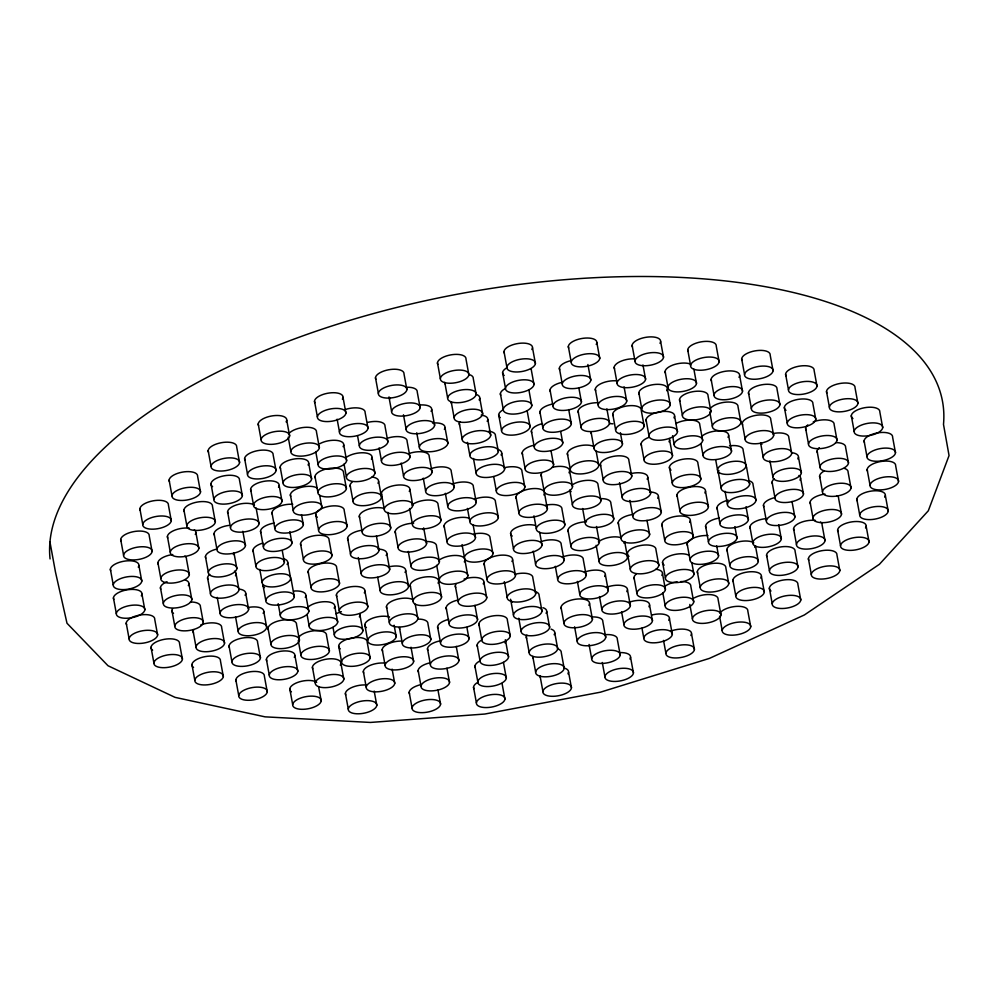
<?xml version="1.0" encoding="UTF-8"?>
<svg xmlns="http://www.w3.org/2000/svg" width="999" height="999" viewBox="0 0 999 999"><rect width="100%" height="100%" fill="white"/><g stroke="black" fill="none" stroke-linecap="round" stroke-linejoin="round"><path stroke-width="1.5" d="M895.491 452.809A14.461 6.156 -10.4 0 0 874.6 450.149A14.461 6.156 -10.4 0 0 873.601 461.101A14.461 6.156 -10.4 0 0 895.491 452.809L892.606 437.137A14.461 6.156 -10.4 0 0 871.727 434.478M898.538 481.456A14.461 6.156 -10.4 0 0 877.659 478.796A14.461 6.156 -10.4 0 0 876.647 489.747A14.461 6.156 -10.4 0 0 898.538 481.456L895.666 465.784A14.461 6.156 -10.4 0 0 880.119 461.625A14.461 6.156 -10.4 0 0 867.482 471.103M882.704 427.609A14.461 6.156 -10.4 0 0 861.812 424.937A14.461 6.156 -10.4 0 0 860.813 435.901A14.461 6.156 -10.4 0 0 882.704 427.609L879.819 411.925A14.461 6.156 -10.4 0 0 862.437 408.179A14.461 6.156 -10.4 0 0 852.934 418.593M885.351 495.467L888.223 511.151A14.461 6.156 -10.4 0 1 866.333 519.443A14.461 6.156 -10.4 0 1 867.344 508.491A14.461 6.156 -10.4 0 1 888.223 511.151M857.904 403.396A14.461 6.156 -10.4 0 0 837.025 400.736A14.461 6.156 -10.4 0 0 836.013 411.688A14.461 6.156 -10.4 0 0 857.904 403.396L855.032 387.724A14.461 6.156 -10.4 0 0 839.485 383.566A14.461 6.156 -10.4 0 0 826.847 393.044M864.085 440.884L866.97 456.568M867.144 469.53L870.029 485.214M851.31 415.684L854.182 431.356M866.158 526.236L869.043 541.908A14.461 6.156 -10.4 0 1 847.152 550.199A14.461 6.156 -10.4 0 1 848.151 539.248A14.461 6.156 -10.4 0 1 869.043 541.908M856.83 499.225L859.702 514.897M848.476 463.024A14.461 6.156 -10.4 0 0 827.597 460.364A14.461 6.156 -10.4 0 0 826.585 471.316A14.461 6.156 -10.4 0 0 848.476 463.024L845.604 447.34A14.461 6.156 -10.4 0 0 835.589 442.619M850.998 487.949A14.461 6.156 -10.4 0 0 830.107 485.289A14.461 6.156 -10.4 0 0 829.108 496.241A14.461 6.156 -10.4 0 0 850.998 487.949L848.114 472.265A14.461 6.156 -10.4 0 0 844.355 468.344M837.012 440.222A14.461 6.156 -10.4 0 0 816.133 437.562A14.461 6.156 -10.4 0 0 815.122 448.514A14.461 6.156 -10.4 0 0 837.012 440.222L834.14 424.538A14.461 6.156 -10.4 0 0 813.248 421.878M826.51 391.471L829.395 407.155M841.508 514.21A14.461 6.156 -10.4 0 0 820.629 511.538A14.461 6.156 -10.4 0 0 819.617 522.489A14.461 6.156 -10.4 0 0 841.508 514.21L838.636 498.526A14.461 6.156 -10.4 0 0 837.012 495.616M816.995 386.113A14.461 6.156 -10.4 0 0 796.116 383.454A14.461 6.156 -10.4 0 0 795.104 394.405A14.461 6.156 -10.4 0 0 816.995 386.113L814.123 370.442A14.461 6.156 -10.4 0 0 798.576 366.283A14.461 6.156 -10.4 0 0 785.938 375.761M837.649 529.982L840.521 545.666M815.783 419.355A14.461 6.156 -10.4 0 0 794.892 416.695A14.461 6.156 -10.4 0 0 793.88 427.647A14.461 6.156 -10.4 0 0 815.783 419.355L812.899 403.671A14.461 6.156 -10.4 0 0 795.516 399.925A14.461 6.156 -10.4 0 0 786.001 410.339M839.809 570.604A14.461 6.156 -10.4 0 0 818.93 567.944A14.461 6.156 -10.4 0 0 817.919 578.896A14.461 6.156 -10.4 0 0 839.809 570.604L836.937 554.92A14.461 6.156 -10.4 0 0 821.39 550.774A14.461 6.156 -10.4 0 0 808.753 560.252M817.082 451.098L819.967 466.77M819.592 476.024L822.477 491.695M805.619 428.296L808.491 443.968M824.987 540.646A14.461 6.156 -10.4 0 0 804.095 537.986A14.461 6.156 -10.4 0 0 803.096 548.938A14.461 6.156 -10.4 0 0 824.987 540.646L822.102 524.962A14.461 6.156 -10.4 0 0 820.479 522.052M810.114 502.272L812.986 517.957M785.601 374.188L788.486 389.872M798.476 457.217L801.36 472.902A14.461 6.156 -10.4 0 1 779.47 481.193A14.461 6.156 -10.4 0 1 780.469 470.229A14.461 6.156 -10.4 0 1 801.36 472.902M800.599 478.396L803.471 494.08A14.461 6.156 -10.4 0 1 781.58 502.36A14.461 6.156 -10.4 0 1 782.592 491.408A14.461 6.156 -10.4 0 1 803.471 494.08M784.377 407.43L787.262 423.101M791.707 453.321A14.461 6.156 -10.4 0 0 770.816 450.661A14.461 6.156 -10.4 0 0 769.817 461.613A14.461 6.156 -10.4 0 0 791.707 453.321L788.823 437.649A14.461 6.156 -10.4 0 0 772.664 433.616M808.416 558.678L811.288 574.35M779.882 404.67A14.461 6.156 -10.4 0 0 758.99 402.01A14.461 6.156 -10.4 0 0 757.991 412.962A14.461 6.156 -10.4 0 0 779.882 404.67L776.997 388.998A14.461 6.156 -10.4 0 0 761.463 384.84A14.461 6.156 -10.4 0 0 748.825 394.318M773.064 370.779A14.461 6.156 -10.4 0 0 752.185 368.119A14.461 6.156 -10.4 0 0 751.173 379.071A14.461 6.156 -10.4 0 0 773.064 370.779L770.192 355.107A14.461 6.156 -10.4 0 0 754.645 350.949A14.461 6.156 -10.4 0 0 742.007 360.427M791.995 501.411L794.867 517.082A14.461 6.156 -10.4 0 1 772.976 525.374A14.461 6.156 -10.4 0 1 773.988 514.423A14.461 6.156 -10.4 0 1 794.867 517.082M793.581 528.721L796.465 544.393M797.964 566.957A14.461 6.156 -10.4 0 0 777.085 564.285A14.461 6.156 -10.4 0 0 776.073 575.249A14.461 6.156 -10.4 0 0 797.964 566.957L795.092 551.273A14.461 6.156 -10.4 0 0 779.545 547.127A14.461 6.156 -10.4 0 0 766.907 556.593M773.651 435.302A14.461 6.156 -10.4 0 0 752.759 432.642A14.461 6.156 -10.4 0 0 751.76 443.593A14.461 6.156 -10.4 0 0 773.651 435.302L770.766 419.63A14.461 6.156 -10.4 0 0 755.232 415.472A14.461 6.156 -10.4 0 0 742.594 424.95M800.761 600.037A14.461 6.156 -10.4 0 0 779.882 597.365A14.461 6.156 -10.4 0 0 778.87 608.329A14.461 6.156 -10.4 0 0 800.761 600.037L797.889 584.353A14.461 6.156 -10.4 0 0 780.494 580.606A14.461 6.156 -10.4 0 0 770.991 591.008M772.839 476.648L769.954 460.964A14.461 6.156 -10.4 0 0 770.291 462.537M772.077 482.142L774.962 497.827M778.708 524.65L781.318 538.911A14.461 6.156 -10.4 0 1 759.427 547.202A14.461 6.156 -10.4 0 1 760.439 536.238A14.461 6.156 -10.4 0 1 781.318 538.911M760.576 442.819L763.186 457.08M748.488 392.744L751.36 408.429M741.67 358.853L744.555 374.538M739.647 375.612L742.519 391.296A14.461 6.156 -10.4 0 1 720.629 399.588A14.461 6.156 -10.4 0 1 721.64 388.636A14.461 6.156 -10.4 0 1 742.519 391.296M763.473 505.157L766.345 520.841M766.57 555.019L769.455 570.704M742.257 423.376L745.129 439.061M755.943 500.424A14.461 6.156 -10.4 0 0 735.052 497.764A14.461 6.156 -10.4 0 0 734.053 508.716A14.461 6.156 -10.4 0 0 755.943 500.424L753.059 484.74A14.461 6.156 -10.4 0 0 749.3 480.819M740.896 422.427A14.461 6.156 -10.4 0 0 720.017 419.755A14.461 6.156 -10.4 0 0 719.005 430.719A14.461 6.156 -10.4 0 0 740.896 422.427L738.024 406.743A14.461 6.156 -10.4 0 0 726.198 402.11A14.461 6.156 -10.4 0 0 710.139 408.791M769.367 588.099L772.239 603.783M749.65 484.14A14.461 6.156 -10.4 0 0 728.771 481.481A14.461 6.156 -10.4 0 0 727.759 492.432A14.461 6.156 -10.4 0 0 749.65 484.14L746.777 468.469A14.461 6.156 -10.4 0 0 746.44 466.895M746.028 465.959A14.461 6.156 -10.4 0 0 725.137 463.286A14.461 6.156 -10.4 0 0 724.138 474.238A14.461 6.156 -10.4 0 0 746.028 465.959L743.144 450.274A14.461 6.156 -10.4 0 0 729.47 445.829M761.425 576.435L764.297 592.12A14.461 6.156 -10.4 0 1 742.407 600.399A14.461 6.156 -10.4 0 1 743.418 589.447A14.461 6.156 -10.4 0 1 764.297 592.12M758.303 561.388A14.461 6.156 -10.4 0 0 737.412 558.728A14.461 6.156 -10.4 0 0 736.413 569.68A14.461 6.156 -10.4 0 0 758.303 561.388L755.419 545.716A14.461 6.156 -10.4 0 1 754.782 547.415M749.924 526.972L752.809 542.657M746.028 506.768L748.388 519.605A14.461 6.156 -10.4 0 1 726.498 527.897A14.461 6.156 -10.4 0 1 727.497 516.933A14.461 6.156 -10.4 0 1 748.388 519.605M719.118 361.763A14.461 6.156 -10.4 0 0 698.239 359.091A14.461 6.156 -10.4 0 0 697.227 370.055A14.461 6.156 -10.4 0 0 719.118 361.763L716.246 346.079A14.461 6.156 -10.4 0 0 700.699 341.933A14.461 6.156 -10.4 0 0 688.061 351.398M728.646 435.576L731.518 451.261A14.461 6.156 -10.4 0 1 709.627 459.552A14.461 6.156 -10.4 0 1 710.639 448.601A14.461 6.156 -10.4 0 1 731.518 451.261M711.126 379.37L713.998 395.042M734.877 526.598L736.975 537.999A14.461 6.156 -10.4 0 1 715.084 546.291A14.461 6.156 -10.4 0 1 716.083 535.339A14.461 6.156 -10.4 0 1 736.975 537.999M750.711 626.723A14.461 6.156 -10.4 0 0 729.819 624.063A14.461 6.156 -10.4 0 0 728.82 635.014A14.461 6.156 -10.4 0 0 750.711 626.723L747.826 611.051A14.461 6.156 -10.4 0 0 736.013 606.405A14.461 6.156 -10.4 0 0 719.954 613.099M710.926 411.576A14.461 6.156 -10.4 0 0 690.034 408.903A14.461 6.156 -10.4 0 0 689.035 419.867A14.461 6.156 -10.4 0 0 710.926 411.576L708.041 395.891A14.461 6.156 -10.4 0 0 692.507 391.745A14.461 6.156 -10.4 0 0 679.869 401.211M725.062 491.346L727.422 504.183M709.765 411.925L712.374 426.173M718.256 472.215L721.141 487.899M715.671 459.727L717.507 469.705M732.904 580.182L735.776 595.866M693.88 369.193L696.49 383.441A14.461 6.156 -10.4 0 1 674.6 391.733A14.461 6.156 -10.4 0 1 675.611 380.781A14.461 6.156 -10.4 0 1 696.49 383.441M726.897 549.462L729.782 565.147M716.995 507.667L719.867 523.351M687.724 349.825L690.609 365.509M702.659 440.509A14.461 6.156 -10.4 0 0 681.768 437.849A14.461 6.156 -10.4 0 0 680.769 448.801A14.461 6.156 -10.4 0 0 702.659 440.509L699.775 424.825A14.461 6.156 -10.4 0 0 691.52 420.142A14.461 6.156 -10.4 0 0 675.848 423.564M728.746 583.603A14.461 6.156 -10.4 0 0 707.854 580.943A14.461 6.156 -10.4 0 0 706.842 591.895A14.461 6.156 -10.4 0 0 728.746 583.603L725.861 567.919A14.461 6.156 -10.4 0 0 710.314 563.773A14.461 6.156 -10.4 0 0 697.677 573.251M700.911 443.606L702.996 455.007M716.708 545.929L718.543 555.906A14.461 6.156 -10.4 0 1 696.653 564.198A14.461 6.156 -10.4 0 1 697.652 553.246A14.461 6.156 -10.4 0 1 718.543 555.906M705.506 491.258L708.391 506.943A14.461 6.156 -10.4 0 1 686.5 515.234A14.461 6.156 -10.4 0 1 687.499 504.283A14.461 6.156 -10.4 0 1 708.391 506.943M700.811 479.17A14.461 6.156 -10.4 0 0 679.919 476.498A14.461 6.156 -10.4 0 0 678.92 487.45A14.461 6.156 -10.4 0 0 700.811 479.17L697.926 463.486A14.461 6.156 -10.4 0 0 680.544 459.74A14.461 6.156 -10.4 0 0 671.028 470.142M705.581 526.073L708.453 541.758M720.966 614.934A14.461 6.156 -10.4 0 0 700.074 612.262A14.461 6.156 -10.4 0 0 699.075 623.226A14.461 6.156 -10.4 0 0 720.966 614.934L718.081 599.25A14.461 6.156 -10.4 0 0 709.814 594.567A14.461 6.156 -10.4 0 0 694.155 597.976M719.58 616.221L722.19 630.481M679.532 399.637L682.404 415.322M674.587 416.121L677.459 431.793A14.461 6.156 -10.4 0 1 655.569 440.084A14.461 6.156 -10.4 0 1 656.58 429.133A14.461 6.156 -10.4 0 1 677.459 431.793M660.639 341.596L663.511 357.28A14.461 6.156 -10.4 0 1 641.62 365.572A14.461 6.156 -10.4 0 1 642.632 354.62A14.461 6.156 -10.4 0 1 663.511 357.28M665.097 371.516L667.981 387.2M667.369 389.036L670.242 404.72A14.461 6.156 -10.4 0 1 648.351 413.012A14.461 6.156 -10.4 0 1 649.362 402.048A14.461 6.156 -10.4 0 1 670.242 404.72M690.346 520.691L693.231 536.363A14.461 6.156 -10.4 0 1 671.34 544.655A14.461 6.156 -10.4 0 1 672.339 533.703A14.461 6.156 -10.4 0 1 693.231 536.363M672.577 435.714L674.138 444.268M697.339 571.678L700.224 587.35M669.63 440.097L672.514 455.769A14.461 6.156 -10.4 0 1 650.624 464.06A14.461 6.156 -10.4 0 1 651.623 453.109A14.461 6.156 -10.4 0 1 672.514 455.769M691.832 562.762L693.93 574.163A14.461 6.156 -10.4 0 1 672.04 582.454A14.461 6.156 -10.4 0 1 673.039 571.503A14.461 6.156 -10.4 0 1 693.93 574.163M687.15 543.98L690.022 559.652M676.997 495.017L679.869 510.701M669.405 467.232L672.29 482.917M693.706 601.947A14.461 6.156 -10.4 0 0 672.814 599.288A14.461 6.156 -10.4 0 0 671.815 610.239A14.461 6.156 -10.4 0 0 693.706 601.947L690.821 586.263A14.461 6.156 -10.4 0 0 680.819 581.555M689.822 604.432L692.444 618.681M642.969 364.972L645.579 379.233A14.461 6.156 -10.4 0 1 623.688 387.525A14.461 6.156 -10.4 0 1 624.7 376.561A14.461 6.156 -10.4 0 1 645.579 379.233M691.533 633.816L694.405 649.5A14.461 6.156 -10.4 0 1 672.514 657.792A14.461 6.156 -10.4 0 1 673.526 646.84A14.461 6.156 -10.4 0 1 694.405 649.5M646.066 419.867L648.95 435.552M632.117 345.354L635.002 361.026M658.428 496.653L661.313 512.337A14.461 6.156 -10.4 0 1 639.422 520.629A14.461 6.156 -10.4 0 1 640.421 509.677A14.461 6.156 -10.4 0 1 661.313 512.337M638.848 392.782L641.72 408.466M644.13 426.011A14.461 6.156 -10.4 0 0 623.239 423.351A14.461 6.156 -10.4 0 0 622.24 434.303A14.461 6.156 -10.4 0 0 644.13 426.011L641.246 410.327A14.461 6.156 -10.4 0 0 625.699 406.181A14.461 6.156 -10.4 0 0 613.061 415.659M661.825 524.438L664.71 540.122M647.752 477.485L650.636 493.156A14.461 6.156 -10.4 0 1 628.746 501.448A14.461 6.156 -10.4 0 1 629.745 490.497A14.461 6.156 -10.4 0 1 650.636 493.156M641.121 443.843L643.993 459.528M662.537 562.237L665.409 577.922M662.524 573.763L665.409 589.447A14.461 6.156 -10.4 0 1 643.518 597.739A14.461 6.156 -10.4 0 1 644.517 586.788A14.461 6.156 -10.4 0 1 665.409 589.447M669.442 618.693L672.315 634.365A14.461 6.156 -10.4 0 1 650.424 642.657A14.461 6.156 -10.4 0 1 651.435 631.705A14.461 6.156 -10.4 0 1 672.315 634.365M658.816 565.372A14.461 6.156 -10.4 0 0 637.936 562.712A14.461 6.156 -10.4 0 0 636.925 573.663A14.461 6.156 -10.4 0 0 658.816 565.372L655.943 549.687A14.461 6.156 -10.4 0 0 642.257 545.242A14.461 6.156 -10.4 0 0 627.422 553.446L630.294 569.118M662.824 592.869L665.184 605.706M624.075 386.888L626.698 401.148A14.461 6.156 -10.4 0 1 604.807 409.44A14.461 6.156 -10.4 0 1 605.806 398.489A14.461 6.156 -10.4 0 1 626.698 401.148M647.002 520.317L649.612 534.577A14.461 6.156 -10.4 0 1 627.722 542.857A14.461 6.156 -10.4 0 1 628.733 531.905A14.461 6.156 -10.4 0 1 649.612 534.577M614.185 367.295L617.057 382.979M663.536 640.421L665.896 653.246M631.755 476.211A14.461 6.156 -10.4 0 0 610.864 473.551A14.461 6.156 -10.4 0 0 609.865 484.503A14.461 6.156 -10.4 0 0 631.755 476.211L628.87 460.539A14.461 6.156 -10.4 0 0 613.336 456.381A14.461 6.156 -10.4 0 0 600.699 465.859M620.367 432.667L622.464 444.068A14.461 6.156 -10.4 0 1 600.574 452.36A14.461 6.156 -10.4 0 1 601.573 441.408A14.461 6.156 -10.4 0 1 622.464 444.068M649.562 605.069L652.447 620.754A14.461 6.156 -10.4 0 1 630.544 629.045A14.461 6.156 -10.4 0 1 631.555 618.081A14.461 6.156 -10.4 0 1 652.447 620.754M629.907 500.412L632.792 516.083M612.737 414.086L615.609 429.757M596.865 342.732L599.75 358.404A14.461 6.156 -10.4 0 1 577.859 366.695A14.461 6.156 -10.4 0 1 578.858 355.744A14.461 6.156 -10.4 0 1 599.75 358.404M606.88 408.866L609.49 423.114A14.461 6.156 -10.4 0 1 587.599 431.406A14.461 6.156 -10.4 0 1 588.611 420.454A14.461 6.156 -10.4 0 1 609.49 423.114M619.505 482.654L622.115 496.915M634.015 577.522L636.887 593.194M641.97 628.146L643.806 638.124M627.547 557.255A14.461 6.156 -10.4 0 0 606.655 554.582A14.461 6.156 -10.4 0 0 605.656 565.546A14.461 6.156 -10.4 0 0 627.547 557.255L624.662 541.57A14.461 6.156 -10.4 0 1 624.025 543.269M595.304 389.223L598.176 404.895M618.219 522.639L621.091 538.324M587.899 364.51L590.784 380.182A14.461 6.156 -10.4 0 1 568.893 388.474A14.461 6.156 -10.4 0 1 569.892 377.522A14.461 6.156 -10.4 0 1 590.784 380.182M627.472 589.934L630.357 605.619A14.461 6.156 -10.4 0 1 608.466 613.91A14.461 6.156 -10.4 0 1 609.465 602.959A14.461 6.156 -10.4 0 1 630.357 605.619M613.748 519.018A14.461 6.156 -10.4 0 0 592.869 516.358A14.461 6.156 -10.4 0 0 591.858 527.31A14.461 6.156 -10.4 0 0 613.748 519.018L610.876 503.334A14.461 6.156 -10.4 0 0 600.861 498.613M600.362 464.285L603.234 479.97M596.153 451.236L598.763 465.484A14.461 6.156 -10.4 0 1 576.873 473.776A14.461 6.156 -10.4 0 1 577.884 462.824A14.461 6.156 -10.4 0 1 598.763 465.484M593.943 447.827L591.071 432.142A14.461 6.156 -10.4 0 0 591.408 433.716M630.556 657.305L633.441 672.976A14.461 6.156 -10.4 0 1 611.55 681.268A14.461 6.156 -10.4 0 1 612.549 670.317A14.461 6.156 -10.4 0 1 633.441 672.976M621.565 611.675L623.925 624.5M600.923 500.724A14.461 6.156 -10.4 0 0 580.032 498.051A14.461 6.156 -10.4 0 0 579.033 509.015A14.461 6.156 -10.4 0 0 600.923 500.724L598.039 485.039A14.461 6.156 -10.4 0 0 588.036 480.319A14.461 6.156 -10.4 0 0 571.728 485.377M578.821 387.724L581.443 401.985A14.461 6.156 -10.4 0 1 559.552 410.277A14.461 6.156 -10.4 0 1 560.551 399.325A14.461 6.156 -10.4 0 1 581.443 401.985M568.344 346.478L571.228 362.162M578.096 411.188L580.981 426.873M596.49 526.485L599.375 542.17A14.461 6.156 -10.4 0 1 577.484 550.461A14.461 6.156 -10.4 0 1 578.483 539.51A14.461 6.156 -10.4 0 1 599.375 542.17M605.382 574.812L608.266 590.484A14.461 6.156 -10.4 0 1 586.376 598.776A14.461 6.156 -10.4 0 1 587.375 587.824A14.461 6.156 -10.4 0 1 608.266 590.484M620.204 654.969A14.461 6.156 -10.4 0 0 599.313 652.31A14.461 6.156 -10.4 0 0 598.314 663.261A14.461 6.156 -10.4 0 0 620.204 654.969L617.32 639.298A14.461 6.156 -10.4 0 0 604.882 634.702M596.153 545.317L599.025 561.001M568.706 409.578L571.328 423.826A14.461 6.156 -10.4 0 1 549.438 432.117A14.461 6.156 -10.4 0 1 550.437 421.166A14.461 6.156 -10.4 0 1 571.328 423.826M559.378 368.256L562.262 383.941M599.475 596.54L601.835 609.365M582.617 508.516L585.227 522.764M605.719 637.312A14.461 6.156 -10.4 0 0 584.827 634.652A14.461 6.156 -10.4 0 0 583.828 645.604A14.461 6.156 -10.4 0 0 605.719 637.312L602.834 621.64A14.461 6.156 -10.4 0 0 592.832 616.92M567.37 453.558L570.254 469.243M569.63 471.078L572.514 486.763A14.461 6.156 -10.4 0 1 550.624 495.054A14.461 6.156 -10.4 0 1 551.623 484.09A14.461 6.156 -10.4 0 1 572.514 486.763M560.689 431.593L562.774 442.994A14.461 6.156 -10.4 0 1 540.884 451.286A14.461 6.156 -10.4 0 1 541.895 440.334A14.461 6.156 -10.4 0 1 562.774 442.994M586.176 575.362A14.461 6.156 -10.4 0 0 565.284 572.702A14.461 6.156 -10.4 0 0 564.285 583.653A14.461 6.156 -10.4 0 0 586.176 575.362L583.304 559.677A14.461 6.156 -10.4 0 0 562.412 557.017M602.297 662.474L604.919 676.735M569.792 490.222L572.402 504.47M589.56 603.633L592.444 619.318A14.461 6.156 -10.4 0 1 570.554 627.609A14.461 6.156 -10.4 0 1 571.553 616.658A14.461 6.156 -10.4 0 1 592.444 619.318M550.049 390.06L552.922 405.731M567.981 530.244L570.854 545.916M577.397 581.406L579.745 594.243M589.06 644.467L591.683 658.728M532.517 347.827L535.402 363.511A14.461 6.156 -10.4 0 1 513.511 371.803A14.461 6.156 -10.4 0 1 514.51 360.839A14.461 6.156 -10.4 0 1 535.402 363.511M564.847 524.887A14.461 6.156 -10.4 0 0 543.956 522.227A14.461 6.156 -10.4 0 0 542.957 533.179A14.461 6.156 -10.4 0 0 564.847 524.887L561.962 509.203A14.461 6.156 -10.4 0 0 545.804 505.182M550.973 450.537L553.596 464.785A14.461 6.156 -10.4 0 1 531.705 473.076A14.461 6.156 -10.4 0 1 532.704 462.125A14.461 6.156 -10.4 0 1 553.596 464.785M539.922 411.9L542.807 427.572M531.118 368.831L533.99 384.515A14.461 6.156 -10.4 0 1 512.1 392.807A14.461 6.156 -10.4 0 1 513.111 381.855A14.461 6.156 -10.4 0 1 533.99 384.515M564.085 560.227A14.461 6.156 -10.4 0 0 543.206 557.567A14.461 6.156 -10.4 0 0 542.195 568.518A14.461 6.156 -10.4 0 0 564.085 560.227L561.213 544.555A14.461 6.156 -10.4 0 0 541.446 541.483M574.587 626.81L577.197 641.071M528.896 389.947L531.78 405.631A14.461 6.156 -10.4 0 1 509.89 413.923A14.461 6.156 -10.4 0 1 510.889 402.972A14.461 6.156 -10.4 0 1 531.78 405.631M541.121 474.825L543.993 490.509M544.517 493.244L547.39 508.928A14.461 6.156 -10.4 0 1 525.499 517.22A14.461 6.156 -10.4 0 1 526.51 506.256A14.461 6.156 -10.4 0 1 547.39 508.928M531.381 431.068L534.253 446.753M527.185 411.001L530.069 426.685A14.461 6.156 -10.4 0 1 508.179 434.977A14.461 6.156 -10.4 0 1 509.178 424.026A14.461 6.156 -10.4 0 1 530.069 426.685M555.307 566.283L557.654 579.108M561.051 607.392L563.923 623.064M568.568 672.152L571.453 687.836A14.461 6.156 -10.4 0 1 549.55 696.128A14.461 6.156 -10.4 0 1 550.561 685.164A14.461 6.156 -10.4 0 1 571.453 687.836M539.647 532.267L541.995 545.104A14.461 6.156 -10.4 0 1 520.104 553.384A14.461 6.156 -10.4 0 1 521.116 542.432A14.461 6.156 -10.4 0 1 541.995 545.104M564.16 668.356A14.461 6.156 -10.4 0 0 543.281 665.696A14.461 6.156 -10.4 0 0 542.27 676.648A14.461 6.156 -10.4 0 0 564.16 668.356L561.288 652.672A14.461 6.156 -10.4 0 0 557.517 648.751M504.008 351.573L506.88 367.257M533.966 515.809L536.326 528.633M522.202 452.859L525.074 468.543M554.795 633.029L557.679 648.713A14.461 6.156 -10.4 0 1 535.789 657.005A14.461 6.156 -10.4 0 1 536.788 646.053A14.461 6.156 -10.4 0 1 557.679 648.713M524.837 487.1A14.461 6.156 -10.4 0 0 503.958 484.44A14.461 6.156 -10.4 0 0 502.947 495.392A14.461 6.156 -10.4 0 0 524.837 487.1L521.965 471.428A14.461 6.156 -10.4 0 0 504.57 467.682M546.74 611.613L549.625 627.297A14.461 6.156 -10.4 0 1 527.734 635.589A14.461 6.156 -10.4 0 1 528.733 624.637A14.461 6.156 -10.4 0 1 549.625 627.297M502.597 372.59L505.482 388.261M533.216 551.148L535.564 563.985M541.982 611.176A14.461 6.156 -10.4 0 0 521.103 608.516A14.461 6.156 -10.4 0 0 520.092 619.467A14.461 6.156 -10.4 0 0 541.982 611.176L539.11 595.504A14.461 6.156 -10.4 0 0 535.339 591.583M500.387 393.706L503.259 409.39M535.726 593.593A14.461 6.156 -10.4 0 0 514.835 590.921A14.461 6.156 -10.4 0 0 513.836 601.885A14.461 6.156 -10.4 0 0 535.726 593.593L532.842 577.909A14.461 6.156 -10.4 0 0 515.459 574.163M515.996 496.99L518.881 512.674M498.676 414.76L501.548 430.432M501.723 453.346L504.595 469.018A14.461 6.156 -10.4 0 1 482.704 477.31A14.461 6.156 -10.4 0 1 483.703 466.358A14.461 6.156 -10.4 0 1 504.595 469.018M542.932 691.583L540.047 675.898A14.461 6.156 -10.4 0 0 540.384 677.472M498.326 451.436A14.461 6.156 -10.4 0 0 477.447 448.763A14.461 6.156 -10.4 0 0 476.436 459.715A14.461 6.156 -10.4 0 0 498.326 451.436L495.454 435.751A14.461 6.156 -10.4 0 0 488.823 431.206M510.601 533.166L513.486 548.851M535.639 672.115L532.767 656.43A14.461 6.156 -10.4 0 0 533.104 658.004M487.824 419.63L490.696 435.314A14.461 6.156 -10.4 0 1 468.806 443.606A14.461 6.156 -10.4 0 1 469.817 432.654A14.461 6.156 -10.4 0 1 490.696 435.314M512.599 559.827L515.484 575.511A14.461 6.156 -10.4 0 1 493.593 583.803A14.461 6.156 -10.4 0 1 494.592 572.839A14.461 6.156 -10.4 0 1 515.484 575.511M526.286 636.788L529.158 652.459M479.77 398.214L482.642 413.898A14.461 6.156 -10.4 0 1 460.751 422.19A14.461 6.156 -10.4 0 1 461.763 411.238A14.461 6.156 -10.4 0 1 482.642 413.898M493.706 476.598L496.328 490.859M518.743 618.219L521.103 631.043M476.161 394.255A14.461 6.156 -10.4 0 0 455.269 391.596A14.461 6.156 -10.4 0 0 454.27 402.547A14.461 6.156 -10.4 0 0 476.161 394.255L473.276 378.571A14.461 6.156 -10.4 0 0 469.518 374.65M498.326 517.507A14.461 6.156 -10.4 0 0 477.435 514.847A14.461 6.156 -10.4 0 0 476.436 525.799A14.461 6.156 -10.4 0 0 498.326 517.507L495.442 501.835A14.461 6.156 -10.4 0 0 474.562 499.175M510.589 599.25L513.474 614.934M468.868 374.775A14.461 6.156 -10.4 0 0 447.989 372.115A14.461 6.156 -10.4 0 0 446.978 383.067A14.461 6.156 -10.4 0 0 468.868 374.775L465.996 359.103A14.461 6.156 -10.4 0 0 450.449 354.945A14.461 6.156 -10.4 0 0 437.812 364.423M504.333 581.655L507.205 597.34M510.252 635.926A14.461 6.156 -10.4 0 0 489.373 633.266A14.461 6.156 -10.4 0 0 488.361 644.218A14.461 6.156 -10.4 0 0 510.252 635.926L507.38 620.242A14.461 6.156 -10.4 0 0 491.833 616.096A14.461 6.156 -10.4 0 0 479.195 625.574M492.919 553.683A14.461 6.156 -10.4 0 0 472.04 551.023A14.461 6.156 -10.4 0 0 471.029 561.975A14.461 6.156 -10.4 0 0 492.919 553.683L490.047 538.011A14.461 6.156 -10.4 0 0 473.876 533.978M473.464 458.516L476.073 472.777M505.669 641.296L508.541 656.98A14.461 6.156 -10.4 0 1 486.65 665.272A14.461 6.156 -10.4 0 1 487.662 654.32A14.461 6.156 -10.4 0 1 508.541 656.98M467.457 442.357L469.817 455.182M476.236 502.385A14.461 6.156 -10.4 0 0 455.344 499.725A14.461 6.156 -10.4 0 0 454.345 510.676A14.461 6.156 -10.4 0 0 476.236 502.385L473.351 486.7A14.461 6.156 -10.4 0 0 452.472 484.04M503.446 662.412L506.318 678.096A14.461 6.156 -10.4 0 1 484.428 686.388A14.461 6.156 -10.4 0 1 485.439 675.436A14.461 6.156 -10.4 0 1 506.318 678.096M459.303 423.389L462.187 439.061M484.09 563.573L486.963 579.258M454.12 417.657L451.248 401.973A14.461 6.156 -10.4 0 0 451.585 403.546M483.853 582.142L486.725 597.827A14.461 6.156 -10.4 0 1 464.835 606.118A14.461 6.156 -10.4 0 1 465.846 595.167A14.461 6.156 -10.4 0 1 486.725 597.827M473.126 524.9L475.474 537.724A14.461 6.156 -10.4 0 1 453.583 546.016A14.461 6.156 -10.4 0 1 454.595 535.064A14.461 6.156 -10.4 0 1 475.474 537.724M502.047 683.428L504.92 699.1A14.461 6.156 -10.4 0 1 483.029 707.392A14.461 6.156 -10.4 0 1 484.04 696.44A14.461 6.156 -10.4 0 1 504.92 699.1M447.639 398.002L444.767 382.33A14.461 6.156 -10.4 0 0 445.104 383.903M467.445 508.429L469.805 521.266M437.475 362.849L440.359 378.534M445.005 427.609L447.877 443.294A14.461 6.156 -10.4 0 1 425.986 451.585A14.461 6.156 -10.4 0 1 426.998 440.634A14.461 6.156 -10.4 0 1 447.877 443.294M454.145 487.25A14.461 6.156 -10.4 0 0 433.254 484.59A14.461 6.156 -10.4 0 0 432.255 495.541A14.461 6.156 -10.4 0 0 454.145 487.25L451.261 471.578A14.461 6.156 -10.4 0 0 431.506 468.506M478.858 624L481.73 639.672M474.925 605.357L477.547 619.617A14.461 6.156 -10.4 0 1 455.656 627.909A14.461 6.156 -10.4 0 1 456.655 616.945A14.461 6.156 -10.4 0 1 477.547 619.617M462.05 544.605L464.41 557.442M464.935 560.177L467.807 575.849A14.461 6.156 -10.4 0 1 445.916 584.14A14.461 6.156 -10.4 0 1 446.928 573.189A14.461 6.156 -10.4 0 1 467.807 575.849M477.147 645.054L480.019 660.726M431.73 409.615L434.602 425.299A14.461 6.156 -10.4 0 1 412.712 433.591A14.461 6.156 -10.4 0 1 413.723 422.627A14.461 6.156 -10.4 0 1 434.602 425.299M445.354 493.306L447.714 506.131M474.925 666.171L477.809 681.842M466.908 627.384L468.993 638.786A14.461 6.156 -10.4 0 1 447.102 647.077A14.461 6.156 -10.4 0 1 448.114 636.126A14.461 6.156 -10.4 0 1 468.993 638.786M455.332 585.901L458.204 601.573M444.08 525.799L446.965 541.47M473.526 687.175L476.398 702.859M432.055 472.127A14.461 6.156 -10.4 0 0 411.176 469.455A14.461 6.156 -10.4 0 0 410.164 480.407A14.461 6.156 -10.4 0 0 432.055 472.127L429.183 456.443A14.461 6.156 -10.4 0 0 409.415 453.384M440.946 520.442A14.461 6.156 -10.4 0 0 420.067 517.782A14.461 6.156 -10.4 0 0 419.056 528.733A14.461 6.156 -10.4 0 0 440.946 520.442L438.074 504.757A14.461 6.156 -10.4 0 0 428.059 500.037A14.461 6.156 -10.4 0 0 411.75 505.094M420.117 407.642A14.461 6.156 -10.4 0 0 399.238 404.97A14.461 6.156 -10.4 0 0 398.226 415.934A14.461 6.156 -10.4 0 0 420.117 407.642L417.245 391.958A14.461 6.156 -10.4 0 0 407.23 387.237M456.268 646.378L458.878 660.626A14.461 6.156 -10.4 0 1 436.988 668.918A14.461 6.156 -10.4 0 1 437.999 657.966A14.461 6.156 -10.4 0 1 458.878 660.626M416.745 432.792L419.355 447.053M439.398 561.888A14.461 6.156 -10.4 0 0 418.519 559.228A14.461 6.156 -10.4 0 0 417.507 570.179A14.461 6.156 -10.4 0 0 439.398 561.888L436.526 546.216A14.461 6.156 -10.4 0 0 426.511 541.495M423.276 478.171L425.624 491.008M406.88 389.622A14.461 6.156 -10.4 0 0 386.001 386.963A14.461 6.156 -10.4 0 0 384.99 397.914A14.461 6.156 -10.4 0 0 406.88 389.622L404.008 373.951A14.461 6.156 -10.4 0 0 388.461 369.805A14.461 6.156 -10.4 0 0 375.824 379.27M446.153 607.679L449.026 623.364M436.675 565.347L439.285 579.607M438.673 581.443L441.546 597.127A14.461 6.156 -10.4 0 1 419.655 605.419A14.461 6.156 -10.4 0 1 420.666 594.467A14.461 6.156 -10.4 0 1 441.546 597.127M403.471 414.797L406.081 429.046M426.573 543.593A14.461 6.156 -10.4 0 0 405.681 540.934A14.461 6.156 -10.4 0 0 404.682 551.885A14.461 6.156 -10.4 0 0 426.573 543.593L423.688 527.909A14.461 6.156 -10.4 0 1 423.052 529.62M409.965 456.993A14.461 6.156 -10.4 0 0 389.086 454.333A14.461 6.156 -10.4 0 0 388.074 465.284A14.461 6.156 -10.4 0 0 409.965 456.993L407.093 441.308A14.461 6.156 -10.4 0 0 387.325 438.249M446.928 668.169L449.538 682.429A14.461 6.156 -10.4 0 1 427.647 690.721A14.461 6.156 -10.4 0 1 428.658 679.77A14.461 6.156 -10.4 0 1 449.538 682.429M437.599 626.86L440.484 642.532M409.902 489.685L412.774 505.357A14.461 6.156 -10.4 0 1 390.884 513.648A14.461 6.156 -10.4 0 1 391.895 502.697A14.461 6.156 -10.4 0 1 412.774 505.357M401.186 463.049L403.534 475.874M409.553 508.516L412.425 524.188M388.986 397.14L391.608 411.388M430.831 639.497A14.461 6.156 -10.4 0 0 409.94 636.825A14.461 6.156 -10.4 0 0 408.941 647.789A14.461 6.156 -10.4 0 0 430.831 639.497L427.947 623.813A14.461 6.156 -10.4 0 0 417.944 619.093M437.962 689.947L440.571 704.208A14.461 6.156 -10.4 0 1 418.681 712.487A14.461 6.156 -10.4 0 1 419.692 701.535A14.461 6.156 -10.4 0 1 440.571 704.208M427.485 648.701L430.369 664.385M408.266 551.386L410.876 565.646M387.874 441.858A14.461 6.156 -10.4 0 0 366.995 439.198A14.461 6.156 -10.4 0 0 365.984 450.149A14.461 6.156 -10.4 0 0 387.874 441.858L385.002 426.186A14.461 6.156 -10.4 0 0 367.607 422.427M375.487 377.697L378.371 393.381M415.234 604.283L417.857 618.531A14.461 6.156 -10.4 0 1 395.966 626.823A14.461 6.156 -10.4 0 1 396.965 615.871A14.461 6.156 -10.4 0 1 417.857 618.531M410.152 585.202L413.037 600.874M405.694 570.716L408.566 586.401A14.461 6.156 -10.4 0 1 386.675 594.692A14.461 6.156 -10.4 0 1 387.687 583.741A14.461 6.156 -10.4 0 1 408.566 586.401M395.179 531.668L398.052 547.34M379.096 447.914L381.443 460.739M418.144 670.504L421.029 686.176M387.824 512.362L390.709 528.034A14.461 6.156 -10.4 0 1 368.818 536.326A14.461 6.156 -10.4 0 1 369.817 525.374A14.461 6.156 -10.4 0 1 390.709 528.034M411.001 647.202L413.623 661.463A14.461 6.156 -10.4 0 1 391.733 669.755A14.461 6.156 -10.4 0 1 392.732 658.803A14.461 6.156 -10.4 0 1 413.623 661.463M381.381 493.431L384.253 509.115M378.621 481.555L381.506 497.24A14.461 6.156 -10.4 0 1 359.615 505.531A14.461 6.156 -10.4 0 1 360.614 494.58A14.461 6.156 -10.4 0 1 381.506 497.24M367.994 428.246A14.461 6.156 -10.4 0 0 347.115 425.574A14.461 6.156 -10.4 0 0 346.104 436.538A14.461 6.156 -10.4 0 0 367.994 428.246L365.122 412.562A14.461 6.156 -10.4 0 0 345.354 409.503M372.04 457.48L374.912 473.164A14.461 6.156 -10.4 0 1 353.022 481.456A14.461 6.156 -10.4 0 1 354.033 470.504A14.461 6.156 -10.4 0 1 374.912 473.164M386.8 553.771L389.685 569.455A14.461 6.156 -10.4 0 1 367.794 577.747A14.461 6.156 -10.4 0 1 368.793 566.783A14.461 6.156 -10.4 0 1 389.685 569.455M402.31 643.244L399.438 627.559A14.461 6.156 -10.4 0 0 399.762 629.133M409.178 692.27L412.063 707.954M394.106 625.199L396.191 636.6A14.461 6.156 -10.4 0 1 374.3 644.892A14.461 6.156 -10.4 0 1 375.312 633.94A14.461 6.156 -10.4 0 1 396.191 636.6M376.398 536.026L379.008 550.274A14.461 6.156 -10.4 0 1 357.118 558.566A14.461 6.156 -10.4 0 1 358.129 547.614A14.461 6.156 -10.4 0 1 379.008 550.274M357.53 435.639L359.365 445.616M386.463 606.605L389.335 622.29M377.697 577.322L380.045 590.147M343.032 397.427L345.916 413.111A14.461 6.156 -10.4 0 1 324.013 421.403A14.461 6.156 -10.4 0 1 325.025 410.452A14.461 6.156 -10.4 0 1 345.916 413.111M392.12 669.13L394.742 683.378A14.461 6.156 -10.4 0 1 372.852 691.67A14.461 6.156 -10.4 0 1 373.851 680.719A14.461 6.156 -10.4 0 1 394.742 683.378M359.315 516.108L362.187 531.793M382.23 649.537L385.102 665.209M343.743 444.98L346.616 460.664A14.461 6.156 -10.4 0 1 324.725 468.956A14.461 6.156 -10.4 0 1 325.736 458.004A14.461 6.156 -10.4 0 1 346.616 460.664M350.112 485.314L352.984 500.986M337.125 419.168L339.485 431.993M344.043 464.085L346.391 476.91M346.391 488.449A14.461 6.156 -10.4 0 0 325.512 485.776A14.461 6.156 -10.4 0 0 324.5 496.74A14.461 6.156 -10.4 0 0 346.391 488.449L343.519 472.764A14.461 6.156 -10.4 0 0 327.972 468.618A14.461 6.156 -10.4 0 0 315.334 478.084M364.935 591.158L367.807 606.843A14.461 6.156 -10.4 0 1 345.916 615.134A14.461 6.156 -10.4 0 1 346.928 604.17A14.461 6.156 -10.4 0 1 367.807 606.843M358.291 557.529L361.163 573.201M347.09 526.248A14.461 6.156 -10.4 0 0 326.211 523.576A14.461 6.156 -10.4 0 0 325.199 534.54A14.461 6.156 -10.4 0 0 347.09 526.248L344.218 510.564A14.461 6.156 -10.4 0 0 326.823 506.818A14.461 6.156 -10.4 0 0 317.32 517.232M364.797 624.675L367.669 640.359M370.08 657.891A14.461 6.156 -10.4 0 0 349.188 655.232A14.461 6.156 -10.4 0 0 348.189 666.183A14.461 6.156 -10.4 0 0 370.08 657.891L367.195 642.22A14.461 6.156 -10.4 0 0 349.812 638.461A14.461 6.156 -10.4 0 0 340.297 648.875M347.615 538.349L350.499 554.02M374.188 691.083L376.798 705.331A14.461 6.156 -10.4 0 1 354.907 713.623A14.461 6.156 -10.4 0 1 355.919 702.672A14.461 6.156 -10.4 0 1 376.798 705.331M359.977 615.134L362.849 630.819A14.461 6.156 -10.4 0 1 340.959 639.11A14.461 6.156 -10.4 0 1 341.97 628.146A14.461 6.156 -10.4 0 1 362.849 630.819M314.51 401.186L317.395 416.87M363.349 671.453L366.221 687.137M319.355 447.677A14.461 6.156 -10.4 0 0 298.476 445.017A14.461 6.156 -10.4 0 0 297.465 455.969A14.461 6.156 -10.4 0 0 319.355 447.677L316.483 432.005A14.461 6.156 -10.4 0 0 304.658 427.36A14.461 6.156 -10.4 0 0 288.599 434.053M315.746 451.585L318.107 464.41M339.51 583.441A14.461 6.156 -10.4 0 0 318.631 580.781A14.461 6.156 -10.4 0 0 317.62 591.733A14.461 6.156 -10.4 0 0 339.51 583.441L336.638 567.769A14.461 6.156 -10.4 0 0 321.091 563.611A14.461 6.156 -10.4 0 0 308.454 573.089M331.93 555.669A14.461 6.156 -10.4 0 0 311.039 553.009A14.461 6.156 -10.4 0 0 310.04 563.96A14.461 6.156 -10.4 0 0 331.93 555.669L329.058 539.984A14.461 6.156 -10.4 0 0 313.511 535.839A14.461 6.156 -10.4 0 0 300.874 545.317M319.68 495.304L321.778 506.705A14.461 6.156 -10.4 0 1 299.887 514.997A14.461 6.156 -10.4 0 1 300.899 504.045A14.461 6.156 -10.4 0 1 321.778 506.705M314.997 476.511L317.869 492.195M336.413 594.904L339.285 610.589M308.703 463.324L311.576 479.008A14.461 6.156 -10.4 0 1 289.685 487.3A14.461 6.156 -10.4 0 1 290.697 476.348A14.461 6.156 -10.4 0 1 311.576 479.008M334.777 606.418L337.662 622.102A14.461 6.156 -10.4 0 1 315.771 630.394A14.461 6.156 -10.4 0 1 316.77 619.442A14.461 6.156 -10.4 0 1 337.662 622.102M315.696 514.31L318.581 529.994M338.686 645.966L341.558 661.65M340.946 663.486L343.818 679.17A14.461 6.156 -10.4 0 1 321.928 687.462A14.461 6.156 -10.4 0 1 322.939 676.51A14.461 6.156 -10.4 0 1 343.818 679.17M345.404 693.406L348.289 709.09M333.029 627.434L334.34 634.565M329.395 651.036A14.461 6.156 -10.4 0 0 308.504 648.376A14.461 6.156 -10.4 0 0 307.505 659.328A14.461 6.156 -10.4 0 0 329.395 651.036L326.511 635.364A14.461 6.156 -10.4 0 0 314.697 630.719A14.461 6.156 -10.4 0 0 298.639 637.412M286.725 420.204L289.61 435.889A14.461 6.156 -10.4 0 1 267.72 444.18A14.461 6.156 -10.4 0 1 268.719 433.229A14.461 6.156 -10.4 0 1 289.61 435.889M288.224 437.175L290.846 451.436M301.511 514.635L303.346 524.612A14.461 6.156 -10.4 0 1 281.456 532.904A14.461 6.156 -10.4 0 1 282.455 521.94A14.461 6.156 -10.4 0 1 303.346 524.612M308.117 571.515L311.001 587.2M300.537 543.743L303.409 559.415M290.384 494.78L293.256 510.452M305.919 595.666L308.803 611.351A14.461 6.156 -10.4 0 1 286.913 619.642A14.461 6.156 -10.4 0 1 287.912 608.691A14.461 6.156 -10.4 0 1 308.803 611.351M280.182 467.082L283.067 482.754M307.055 614.447L309.141 625.849M318.581 686.6L321.203 700.848A14.461 6.156 -10.4 0 1 299.313 709.14A14.461 6.156 -10.4 0 1 300.312 698.189A14.461 6.156 -10.4 0 1 321.203 700.848M289.835 531.605L291.933 543.006A14.461 6.156 -10.4 0 1 270.042 551.298A14.461 6.156 -10.4 0 1 271.041 540.347A14.461 6.156 -10.4 0 1 291.933 543.006M279.146 485.539L282.018 501.223A14.461 6.156 -10.4 0 1 260.127 509.502A14.461 6.156 -10.4 0 1 261.139 498.551A14.461 6.156 -10.4 0 1 282.018 501.223M312.425 667.245L315.309 682.916M276.024 470.492A14.461 6.156 -10.4 0 0 255.132 467.832A14.461 6.156 -10.4 0 0 254.133 478.783A14.461 6.156 -10.4 0 0 276.024 470.492L273.139 454.82A14.461 6.156 -10.4 0 0 257.592 450.661A14.461 6.156 -10.4 0 0 244.955 460.139M294.293 596.653A14.461 6.156 -10.4 0 0 273.414 593.993A14.461 6.156 -10.4 0 0 272.402 604.944A14.461 6.156 -10.4 0 0 294.293 596.653L291.421 580.981A14.461 6.156 -10.4 0 0 291.084 579.408M287.787 562.787L290.672 578.471A14.461 6.156 -10.4 0 1 268.781 586.763A14.461 6.156 -10.4 0 1 269.78 575.799A14.461 6.156 -10.4 0 1 290.672 578.471M299.425 640.184A14.461 6.156 -10.4 0 0 278.534 637.524A14.461 6.156 -10.4 0 0 277.535 648.476A14.461 6.156 -10.4 0 0 299.425 640.184L296.541 624.512A14.461 6.156 -10.4 0 0 280.994 620.354A14.461 6.156 -10.4 0 0 268.356 629.832M282.292 550.786L284.378 562.187A14.461 6.156 -10.4 0 1 262.487 570.479A14.461 6.156 -10.4 0 1 263.499 559.527A14.461 6.156 -10.4 0 1 284.378 562.187M298.264 640.534L300.874 654.795M258.217 423.963L261.089 439.635M271.953 512.674L274.825 528.359M294.917 655.631L297.802 671.316A14.461 6.156 -10.4 0 1 275.911 679.607A14.461 6.156 -10.4 0 1 276.91 668.656A14.461 6.156 -10.4 0 1 297.802 671.316M278.184 603.696L280.282 615.097M289.797 688.923L292.682 704.607M260.539 531.081L263.411 546.765M256.119 508.029L258.991 523.701A14.461 6.156 -10.4 0 1 237.1 531.992A14.461 6.156 -10.4 0 1 238.112 521.041A14.461 6.156 -10.4 0 1 258.991 523.701M250.624 489.285L253.509 504.97M244.63 458.566L247.502 474.25M265.771 600.411L262.899 584.727A14.461 6.156 -10.4 0 0 264.523 587.637M259.79 569.393L262.15 582.217M239.56 462.574A14.461 6.156 -10.4 0 0 218.669 459.915A14.461 6.156 -10.4 0 0 217.67 470.866A14.461 6.156 -10.4 0 0 239.56 462.574L236.676 446.903A14.461 6.156 -10.4 0 0 221.129 442.744A14.461 6.156 -10.4 0 0 208.491 452.222M268.032 628.259L270.904 643.943M252.984 550.262L255.869 565.933M263.798 611.625L266.671 627.31A14.461 6.156 -10.4 0 1 244.78 635.589A14.461 6.156 -10.4 0 1 245.791 624.637A14.461 6.156 -10.4 0 1 266.671 627.31M242.357 495.654A14.461 6.156 -10.4 0 0 221.466 492.994A14.461 6.156 -10.4 0 0 220.467 503.946A14.461 6.156 -10.4 0 0 242.357 495.654L239.473 479.982A14.461 6.156 -10.4 0 0 222.09 476.236A14.461 6.156 -10.4 0 0 212.575 486.638M266.408 659.39L269.28 675.062M242.832 531.268L245.454 545.529A14.461 6.156 -10.4 0 1 223.564 553.821A14.461 6.156 -10.4 0 1 224.563 542.869A14.461 6.156 -10.4 0 1 245.454 545.529M267.245 691.832A14.461 6.156 -10.4 0 0 246.366 689.16A14.461 6.156 -10.4 0 0 245.354 700.112A14.461 6.156 -10.4 0 0 267.245 691.832L264.373 676.148A14.461 6.156 -10.4 0 0 248.826 672.002A14.461 6.156 -10.4 0 0 236.189 681.468M260.439 657.941A14.461 6.156 -10.4 0 0 239.56 655.269A14.461 6.156 -10.4 0 0 238.549 666.221A14.461 6.156 -10.4 0 0 260.439 657.941L257.567 642.257A14.461 6.156 -10.4 0 0 242.02 638.111A14.461 6.156 -10.4 0 0 229.383 647.577M245.742 593.606L248.614 609.29A14.461 6.156 -10.4 0 1 226.723 617.582A14.461 6.156 -10.4 0 1 227.735 606.618A14.461 6.156 -10.4 0 1 248.614 609.29M227.597 511.775L230.482 527.46M236.838 568.531A14.461 6.156 -10.4 0 0 215.959 565.871A14.461 6.156 -10.4 0 0 214.947 576.823A14.461 6.156 -10.4 0 0 236.838 568.531L233.966 552.859A14.461 6.156 -10.4 0 1 233.329 554.557M236.089 574.038L238.961 589.71A14.461 6.156 -10.4 0 1 217.07 598.001A14.461 6.156 -10.4 0 1 218.082 587.05A14.461 6.156 -10.4 0 1 238.961 589.71M208.167 450.649L211.039 466.333M235.539 616.795L238.149 631.056M210.964 483.728L213.836 499.413M215.334 521.965A14.461 6.156 -10.4 0 0 194.455 519.305A14.461 6.156 -10.4 0 0 193.444 530.257A14.461 6.156 -10.4 0 0 215.334 521.965L212.462 506.281A14.461 6.156 -10.4 0 0 196.915 502.135A14.461 6.156 -10.4 0 0 184.278 511.613M214.061 533.603L216.933 549.275M235.851 679.894L238.736 695.579M229.046 646.003L231.918 661.688M200.512 492.007A14.461 6.156 -10.4 0 0 179.62 489.348A14.461 6.156 -10.4 0 0 178.621 500.299A14.461 6.156 -10.4 0 0 200.512 492.007L197.627 476.323A14.461 6.156 -10.4 0 0 182.093 472.177A14.461 6.156 -10.4 0 0 169.455 481.655M217.22 597.365L220.092 613.036M224.538 643.256A14.461 6.156 -10.4 0 0 203.659 640.596A14.461 6.156 -10.4 0 0 202.647 651.548A14.461 6.156 -10.4 0 0 224.538 643.256L221.666 627.584A14.461 6.156 -10.4 0 0 200.774 624.912M205.444 556.605L208.329 572.29M207.567 577.784L210.452 593.468M223.326 676.498A14.461 6.156 -10.4 0 0 202.435 673.826A14.461 6.156 -10.4 0 0 201.436 684.777A14.461 6.156 -10.4 0 0 223.326 676.498L220.442 660.814A14.461 6.156 -10.4 0 0 203.059 657.067A14.461 6.156 -10.4 0 0 193.544 667.469M195.929 532.729L198.813 548.401A14.461 6.156 -10.4 0 1 176.923 556.693A14.461 6.156 -10.4 0 1 177.922 545.741A14.461 6.156 -10.4 0 1 198.813 548.401M183.941 510.039L186.825 525.711M203.309 622.389A14.461 6.156 -10.4 0 0 182.417 619.73A14.461 6.156 -10.4 0 0 181.418 630.681A14.461 6.156 -10.4 0 0 203.309 622.389L200.424 606.705A14.461 6.156 -10.4 0 0 190.422 601.997M189.323 574.662A14.461 6.156 -10.4 0 0 168.444 572.002A14.461 6.156 -10.4 0 0 167.432 582.954A14.461 6.156 -10.4 0 0 189.323 574.662L186.451 558.978A14.461 6.156 -10.4 0 0 184.827 556.068M188.961 583.903L191.845 599.587A14.461 6.156 -10.4 0 1 169.955 607.879A14.461 6.156 -10.4 0 1 170.954 596.927A14.461 6.156 -10.4 0 1 191.845 599.587M169.118 480.082L171.99 495.766M193.144 631.331L196.029 647.015M171.279 520.704A14.461 6.156 -10.4 0 0 150.399 518.031A14.461 6.156 -10.4 0 0 149.388 528.995A14.461 6.156 -10.4 0 0 171.279 520.704L168.406 505.019A14.461 6.156 -10.4 0 0 152.859 500.874A14.461 6.156 -10.4 0 0 140.222 510.339M191.92 664.56L194.805 680.244M167.42 536.475L170.292 552.16M182.417 659.215A14.461 6.156 -10.4 0 0 161.526 656.555A14.461 6.156 -10.4 0 0 160.527 667.507A14.461 6.156 -10.4 0 0 182.417 659.215L179.533 643.531A14.461 6.156 -10.4 0 0 162.15 639.785A14.461 6.156 -10.4 0 0 152.635 650.199M171.915 610.464L174.788 626.136M157.929 562.737L160.814 578.409M160.439 587.662L163.324 603.334M152.098 551.46A14.461 6.156 -10.4 0 0 131.206 548.801A14.461 6.156 -10.4 0 0 130.207 559.752A14.461 6.156 -10.4 0 0 152.098 551.46L149.213 535.776A14.461 6.156 -10.4 0 0 133.666 531.63A14.461 6.156 -10.4 0 0 121.029 541.108M139.885 508.766L142.757 524.45M157.617 635.002A14.461 6.156 -10.4 0 0 136.726 632.342A14.461 6.156 -10.4 0 0 135.727 643.294A14.461 6.156 -10.4 0 0 157.617 635.002L154.733 619.33A14.461 6.156 -10.4 0 0 137.35 615.571M138.898 565.471L141.783 581.156A14.461 6.156 -10.4 0 1 119.892 589.435A14.461 6.156 -10.4 0 1 120.891 578.483A14.461 6.156 -10.4 0 1 141.783 581.156M141.958 594.118L144.83 609.802A14.461 6.156 -10.4 0 1 122.939 618.081A14.461 6.156 -10.4 0 1 123.951 607.13A14.461 6.156 -10.4 0 1 144.83 609.802M151.024 647.29L153.896 662.961M120.704 539.535L123.576 555.207M126.224 623.076L129.096 638.761M110.377 569.218L113.262 584.902M113.436 597.864L116.321 613.548M49.95 541.945L55.457 571.977L66.995 623.251L108.017 665.746L175.037 697.352L265.047 716.845L370.417 722.439L484.827 714.035L600.461 692.182L709.44 658.391L804.357 614.972L879.432 564.285L928.308 510.789L949.05 455.569L943.493 424.4A453.234 192.982 -10.4 0 0 495.454 287.762A453.234 192.982 -10.4 0 0 50.062 558.941M381.718 495.005A14.461 6.156 -10.4 0 1 396.216 485.227A14.461 6.156 -10.4 0 1 409.265 491.383M372.003 477.023A14.461 6.156 -10.4 0 1 377.984 483.254M350.449 486.888A14.461 6.156 -10.4 0 1 352.31 481.893M345.716 457.817A14.461 6.156 -10.4 0 1 363.773 452.797A14.461 6.156 -10.4 0 1 371.403 459.19M319.805 443.706A14.461 6.156 -10.4 0 1 337.113 440.447A14.461 6.156 -10.4 0 1 343.107 446.678M258.554 425.537A14.461 6.156 -10.4 0 1 273.052 415.759A14.461 6.156 -10.4 0 1 286.101 421.903M280.519 468.656A14.461 6.156 -10.4 0 1 295.03 458.878A14.461 6.156 -10.4 0 1 308.067 465.022M250.961 490.859A14.461 6.156 -10.4 0 1 265.459 481.093A14.461 6.156 -10.4 0 1 278.509 487.237M290.721 496.353A14.461 6.156 -10.4 0 1 299.725 487.774A14.461 6.156 -10.4 0 1 317.282 488.111M359.652 517.682A14.461 6.156 -10.4 0 1 366.945 509.69A14.461 6.156 -10.4 0 1 384.066 508.441M158.267 564.31A14.461 6.156 -10.4 0 1 172.765 554.532M272.29 514.248A14.461 6.156 -10.4 0 1 277.485 507.167A14.461 6.156 -10.4 0 1 292.769 504.283M227.934 513.349A14.461 6.156 -10.4 0 1 236.938 504.77A14.461 6.156 -10.4 0 1 254.495 505.119M194.318 529.82A14.461 6.156 -10.4 0 1 195.292 534.428M167.745 538.049A14.461 6.156 -10.4 0 1 173.451 530.731A14.461 6.156 -10.4 0 1 189.31 528.184M260.876 532.654A14.461 6.156 -10.4 0 1 274.138 523.064M214.398 535.164A14.461 6.156 -10.4 0 1 228.896 525.399M395.517 533.241A14.461 6.156 -10.4 0 1 413.686 523.201M347.952 539.922A14.461 6.156 -10.4 0 1 362.45 530.144M253.321 551.835A14.461 6.156 -10.4 0 1 262.912 543.081M205.782 558.179A14.461 6.156 -10.4 0 1 216.571 549.113M571.141 491.708A14.461 6.156 -10.4 0 1 569.855 490.359M702.322 435.914A14.461 6.156 -10.4 0 1 720.379 430.894A14.461 6.156 -10.4 0 1 728.009 437.287M584.502 572.14A14.461 6.156 -10.4 0 1 600.274 570.529A14.461 6.156 -10.4 0 1 604.745 576.51M606.593 587.275A14.461 6.156 -10.4 0 1 622.352 585.651A14.461 6.156 -10.4 0 1 626.835 591.645M628.683 602.409A14.461 6.156 -10.4 0 1 644.442 600.786A14.461 6.156 -10.4 0 1 648.925 606.768M652.06 614.934A14.461 6.156 -10.4 0 1 668.806 620.391M512.225 536.076A14.461 6.156 -10.4 0 1 516.645 527.422A14.461 6.156 -10.4 0 1 535.352 525.499M670.641 631.156A14.461 6.156 -10.4 0 1 686.413 629.532A14.461 6.156 -10.4 0 1 690.896 635.514M359.64 613.561A14.461 6.156 -10.4 0 1 359.34 616.833M336.051 613.861A14.461 6.156 -10.4 0 1 341.396 611.713M306.905 608.466A14.461 6.156 -10.4 0 1 324.775 601.698A14.461 6.156 -10.4 0 1 334.153 608.116M382.567 651.111A14.461 6.156 -10.4 0 1 400.736 641.058M363.673 673.026A14.461 6.156 -10.4 0 1 369.38 665.696A14.461 6.156 -10.4 0 1 385.239 663.161M345.741 694.979A14.461 6.156 -10.4 0 1 350.949 687.886A14.461 6.156 -10.4 0 1 366.221 685.002M409.515 693.843A14.461 6.156 -10.4 0 1 420.304 684.777M418.481 672.077A14.461 6.156 -10.4 0 1 429.27 662.999M437.937 628.433A14.461 6.156 -10.4 0 1 448.726 619.355M266.745 660.963A14.461 6.156 -10.4 0 1 281.243 651.186A14.461 6.156 -10.4 0 1 294.28 657.33M366.421 627.584A14.461 6.156 -10.4 0 1 370.841 618.918A14.461 6.156 -10.4 0 1 389.548 616.995M505.332 639.722A14.461 6.156 -10.4 0 1 505.032 642.994M477.485 646.628A14.461 6.156 -10.4 0 1 481.73 640.022M475.262 667.744A14.461 6.156 -10.4 0 1 479.52 661.151M473.863 688.748A14.461 6.156 -10.4 0 1 478.109 682.155M110.714 570.791A14.461 6.156 -10.4 0 1 125.225 561.026A14.461 6.156 -10.4 0 1 138.262 567.17M113.774 599.437A14.461 6.156 -10.4 0 1 128.272 589.672A14.461 6.156 -10.4 0 1 141.321 595.816M185.202 579.982A14.461 6.156 -10.4 0 1 188.324 585.614M160.777 589.235A14.461 6.156 -10.4 0 1 167.008 581.68M234.465 571.128A14.461 6.156 -10.4 0 1 235.452 575.736M207.904 579.358A14.461 6.156 -10.4 0 1 209.765 574.375M284.028 558.866A14.461 6.156 -10.4 0 1 287.15 564.485M377.972 549.063A14.461 6.156 -10.4 0 1 386.176 555.469M239.111 589.073A14.461 6.156 -10.4 0 1 245.105 595.304M173.526 613.374A14.461 6.156 -10.4 0 1 172.552 608.766M126.561 624.65A14.461 6.156 -10.4 0 1 136.151 615.896M293.481 591.083A14.461 6.156 -10.4 0 1 305.282 597.365M247.627 607.592A14.461 6.156 -10.4 0 1 263.162 613.324M193.481 632.904A14.461 6.156 -10.4 0 1 193.781 629.632M761.925 444.305A14.461 6.156 -10.4 0 1 760.639 442.969M763.81 506.73A14.461 6.156 -10.4 0 1 774.6 497.652M864.422 442.457A14.461 6.156 -10.4 0 1 870.653 434.902M664.51 586.613A14.461 6.156 -10.4 0 1 677.147 581.818M664.148 565.147A14.461 6.156 -10.4 0 1 670.167 555.819A14.461 6.156 -10.4 0 1 689.435 555.581M655.906 569.23A14.461 6.156 -10.4 0 1 661.887 575.461M634.353 579.095A14.461 6.156 -10.4 0 1 636.213 574.1M705.918 527.647A14.461 6.156 -10.4 0 1 719.18 518.056M750.261 528.546A14.461 6.156 -10.4 0 1 767.232 518.543M551.036 629.108A14.461 6.156 -10.4 0 1 554.158 634.727M526.623 638.361A14.461 6.156 -10.4 0 1 526.923 635.077M542.981 607.692A14.461 6.156 -10.4 0 1 546.103 613.324M561.376 608.965A14.461 6.156 -10.4 0 1 575.886 599.188A14.461 6.156 -10.4 0 1 588.923 605.332M427.822 650.274A14.461 6.156 -10.4 0 1 441.083 640.684M291.421 691.832A14.461 6.156 -10.4 0 1 297.44 682.504A14.461 6.156 -10.4 0 1 316.695 682.255M312.762 668.818A14.461 6.156 -10.4 0 1 327.272 659.04A14.461 6.156 -10.4 0 1 340.309 665.184M620.554 652.584A14.461 6.156 -10.4 0 1 629.919 659.003M564.797 668.231A14.461 6.156 -10.4 0 1 567.932 673.85M837.974 531.555A14.461 6.156 -10.4 0 1 852.484 521.778A14.461 6.156 -10.4 0 1 865.521 527.934M793.918 530.294A14.461 6.156 -10.4 0 1 799.625 522.964A14.461 6.156 -10.4 0 1 815.484 520.429M857.167 500.799A14.461 6.156 -10.4 0 1 871.665 491.021A14.461 6.156 -10.4 0 1 884.714 497.165M810.451 503.846A14.461 6.156 -10.4 0 1 824.949 494.08M717.332 509.24A14.461 6.156 -10.4 0 1 728.121 500.174M727.235 551.036A14.461 6.156 -10.4 0 1 736.238 542.469A14.461 6.156 -10.4 0 1 753.795 542.807M733.241 581.755A14.461 6.156 -10.4 0 1 747.739 571.99A14.461 6.156 -10.4 0 1 760.788 578.134M687.487 545.554A14.461 6.156 -10.4 0 1 692.682 538.461A14.461 6.156 -10.4 0 1 707.954 535.576M798.975 475.487A14.461 6.156 -10.4 0 1 799.962 480.094M772.414 483.716A14.461 6.156 -10.4 0 1 774.287 478.733M819.929 477.597A14.461 6.156 -10.4 0 1 824.187 471.004M817.419 452.672A14.461 6.156 -10.4 0 1 819.28 447.677M791.845 452.684A14.461 6.156 -10.4 0 1 797.839 458.916M718.593 473.788A14.461 6.156 -10.4 0 1 718.893 470.517M805.956 429.87A14.461 6.156 -10.4 0 1 807.816 424.875M567.707 455.132A14.461 6.156 -10.4 0 1 576.71 446.553A14.461 6.156 -10.4 0 1 594.268 446.89M609.577 423.676A14.461 6.156 -10.4 0 1 612.961 423.851M552.247 467.332A14.461 6.156 -10.4 0 1 568.993 472.777M541.458 476.398A14.461 6.156 -10.4 0 1 541.758 473.126M497.952 449.413A14.461 6.156 -10.4 0 1 501.086 455.044M475.999 394.293A14.461 6.156 -10.4 0 1 479.133 399.925M419.28 405.032A14.461 6.156 -10.4 0 1 431.093 411.313M550.374 391.633A14.461 6.156 -10.4 0 1 561.176 382.555M665.434 373.089A14.461 6.156 -10.4 0 1 672.739 365.097A14.461 6.156 -10.4 0 1 689.847 363.836M481.193 415.097A14.461 6.156 -10.4 0 1 487.187 421.328M459.64 424.962A14.461 6.156 -10.4 0 1 459.94 421.678M390.347 398.626A14.461 6.156 -10.4 0 1 389.061 397.277M432.555 423.027A14.461 6.156 -10.4 0 1 444.368 429.32M504.22 375.499A14.461 6.156 -10.4 0 1 507.192 367.57M504.333 353.147A14.461 6.156 -10.4 0 1 518.843 343.381A14.461 6.156 -10.4 0 1 531.88 349.525M646.403 421.441A14.461 6.156 -10.4 0 1 660.913 411.663A14.461 6.156 -10.4 0 1 673.95 417.819M578.433 412.762A14.461 6.156 -10.4 0 1 596.603 402.722M595.641 390.796A14.461 6.156 -10.4 0 1 601.336 383.466A14.461 6.156 -10.4 0 1 617.195 380.931M632.454 346.928A14.461 6.156 -10.4 0 1 646.965 337.15A14.461 6.156 -10.4 0 1 660.002 343.294M568.681 348.052A14.461 6.156 -10.4 0 1 583.191 338.286A14.461 6.156 -10.4 0 1 596.228 344.43M614.522 368.868A14.461 6.156 -10.4 0 1 619.73 361.788A14.461 6.156 -10.4 0 1 635.002 358.903M559.715 369.83A14.461 6.156 -10.4 0 1 570.516 360.751M540.259 413.474A14.461 6.156 -10.4 0 1 553.521 403.883M711.463 380.944A14.461 6.156 -10.4 0 1 725.961 371.166A14.461 6.156 -10.4 0 1 739.01 377.322M639.185 394.355A14.461 6.156 -10.4 0 1 653.683 384.59A14.461 6.156 -10.4 0 1 666.733 390.734M500.287 417.669A14.461 6.156 -10.4 0 1 503.259 409.74M500.724 395.279A14.461 6.156 -10.4 0 1 504.97 388.686M662.162 526.011A14.461 6.156 -10.4 0 1 676.673 516.233A14.461 6.156 -10.4 0 1 689.71 522.39M618.556 524.213A14.461 6.156 -10.4 0 1 633.054 514.448M649.587 491.945A14.461 6.156 -10.4 0 1 657.792 498.351M568.319 531.818A14.461 6.156 -10.4 0 1 586.488 521.778M677.334 496.59A14.461 6.156 -10.4 0 1 691.832 486.813A14.461 6.156 -10.4 0 1 704.869 492.969M598.351 541.908A14.461 6.156 -10.4 0 1 620.903 537.649M629.045 556.356A14.461 6.156 -10.4 0 1 627.759 555.019M630.369 473.726A14.461 6.156 -10.4 0 1 647.127 479.183M388.299 566.97A14.461 6.156 -10.4 0 1 405.057 572.415M336.75 596.478A14.461 6.156 -10.4 0 1 351.248 586.713A14.461 6.156 -10.4 0 1 364.298 592.857M446.478 609.253A14.461 6.156 -10.4 0 1 457.28 600.187M464.085 579.083A14.461 6.156 -10.4 0 1 479.195 577.971A14.461 6.156 -10.4 0 1 483.216 583.841M455.669 587.462A14.461 6.156 -10.4 0 1 455.969 584.19M410.489 586.775A14.461 6.156 -10.4 0 1 425 576.997A14.461 6.156 -10.4 0 1 438.037 583.141M386.8 608.179A14.461 6.156 -10.4 0 1 395.804 599.612A14.461 6.156 -10.4 0 1 413.361 599.949M438.611 560.514A14.461 6.156 -10.4 0 1 456.668 555.481A14.461 6.156 -10.4 0 1 464.298 561.875M484.415 565.147A14.461 6.156 -10.4 0 1 498.926 555.382A14.461 6.156 -10.4 0 1 511.963 561.525M512.212 602.16A14.461 6.156 -10.4 0 1 510.926 600.824M516.333 498.563A14.461 6.156 -10.4 0 1 530.844 488.798A14.461 6.156 -10.4 0 1 543.881 494.942M669.293 438.524A14.461 6.156 -10.4 0 1 668.993 441.795M641.458 445.417A14.461 6.156 -10.4 0 1 648.751 437.425M531.718 432.642A14.461 6.156 -10.4 0 1 542.507 423.576M522.527 454.433A14.461 6.156 -10.4 0 1 533.329 445.354M314.847 402.759A14.461 6.156 -10.4 0 1 329.358 392.982A14.461 6.156 -10.4 0 1 342.395 399.138M444.418 527.372A14.461 6.156 -10.4 0 1 451.71 519.38A14.461 6.156 -10.4 0 1 468.831 518.119"/></g></svg>
